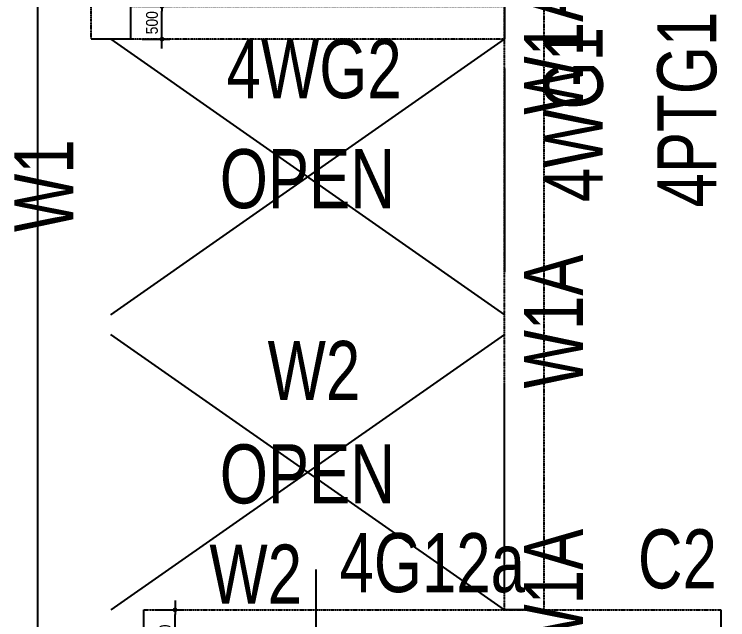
# Model space of a CAD drawing. Header units: millimetres. Extents: x 90980 to 179146, y 102485 to 153500.
# Drawn here: x 90994 to 101868, y 112355 to 121584 of the extents above; entities that cross this region are included whole.
import ezdxf
from ezdxf.enums import TextEntityAlignment as Align

# ---------------------------------------------------------------- set-up
doc = ezdxf.new("R2010")
doc.units = ezdxf.units.MM
doc.linetypes.add('HID', pattern=[2.3, 1.5, -0.8])
doc.layers.get('Defpoints').update_dxf_attribs({"color": 159})
for name, color, linetype in [('A-CEN', 1, 'Continuous'), ('A-OPEN', 1, 'Continuous'), ('A-TEXT-NOTE', 7, 'Continuous'), ('COLUMN-TEXT', 2, 'Continuous'), ('GIRDER-TEXT', 7, 'Continuous'), ('WALL-TEXT', 6, 'Continuous'), ('보(girder)', 7, 'HID'), ('슬래브라인', 7, 'Continuous')]:
    doc.layers.add(name, color=color, linetype=linetype)
doc.layers.add('NOPLOT', color=191, linetype='Continuous', plot=False)
doc.styles.add('Gdim', font='Dotum.ttf', dxfattribs={"width": 0.9})
doc.styles.add('Gtx', font='Dotum.ttf')
doc.dimstyles.new('Gdim200', dxfattribs={"dimscale": 200, "dimtxt": 3, "dimasz": 1.2, "dimexe": 2, "dimexo": 3, "dimgap": 1, "dimtad": 1, "dimdsep": 46, "dimlunit": 6, "dimtxsty": 'Gdim', "dimblk1": '_CIDOT', "dimblk2": '_CIDOT', "dimsah": 1, "dimcen": 2.5, "dimdle": 2, "dimclrd": 1, "dimclre": 1, "dimclrt": 3, "dimazin": 2, "dimtfac": 1, "dimtix": 1, "dimtmove": 2, "dimatfit": 3, "dimldrblk": '_CIDOT', "dimfxl": 2, "dimtolj": 1, "dimtzin": 0, "dimarcsym": 0})

# ---------------------------------------------------------------- blocks, each defined once
blk = doc.blocks.new('_CIDOT')
at = {"color": 0, "linetype": 'ByBlock'}
blk.add_line((2, 0), (-1, 0), dxfattribs=at)
at = {"color": 0, "linetype": 'ByBlock', "const_width": 0.5}
blk.add_lwpolyline([(-0.25, 0, 1), (0.25, 0, 1)], format="xyb", close=True, dxfattribs=at)
blk = doc.blocks.new('*D58')
at = {"layer": 'Defpoints', "color": 155, "lineweight": -2, "transparency": 16777216}
for p, q in [((-2025, 700), (-1605, 700)), ((-1725, 172), (-1725, 628)), ((-2025, 100), (-1605, 100))]:
    blk.add_line(p, q, dxfattribs=at)
at = {"layer": 'Defpoints', "color": 0, "transparency": 16777216}
for p in [(-2205, 700), (-1725, 700), (-2205, 100)]:
    blk.add_point(p, dxfattribs=at)
at = {"layer": 'Defpoints', "color": 155, "lineweight": -2, "transparency": 16777216, "xscale": 71.99999999999994, "yscale": 71.99999999999994, "zscale": 71.99999999999994}
for p, rotation in [((-1725, 700), 90), ((-1725, 100), 270)]:
    blk.add_blockref('_CIDOT', p, dxfattribs=dict(at, rotation=rotation))
at = {"layer": 'Defpoints', "color": 3, "transparency": 16777216, "insert": (-1876, 400), "char_height": 180, "attachment_point": 5, "rotation": 90, "style": 'Gdim'}
blk.add_mtext('\\A1;{\\C155;600}', dxfattribs=at)
blk = doc.blocks.new('*D130')
at = {"layer": 'Defpoints', "color": 155, "lineweight": -2, "transparency": 16777216}
for p, q in [((-1725, 800), (-1305, 800)), ((-1425, 72), (-1425, 728)), ((-1725, 0), (-1305, 0))]:
    blk.add_line(p, q, dxfattribs=at)
at = {"layer": 'Defpoints', "color": 0, "transparency": 16777216}
for p in [(-1905, 800), (-1425, 800), (-1905, 0)]:
    blk.add_point(p, dxfattribs=at)
at = {"layer": 'Defpoints', "color": 155, "lineweight": -2, "transparency": 16777216, "xscale": 71.99999999999994, "yscale": 71.99999999999994, "zscale": 71.99999999999994}
for p, rotation in [((-1425, 800), 90), ((-1425, 0), 270)]:
    blk.add_blockref('_CIDOT', p, dxfattribs=dict(at, rotation=rotation))
at = {"layer": 'Defpoints', "color": 3, "transparency": 16777216, "insert": (-1576, 400), "char_height": 180, "attachment_point": 5, "rotation": 90, "style": 'Gdim'}
blk.add_mtext('\\A1;{\\C155;800}', dxfattribs=at)
blk = doc.blocks.new('*D98')
at = {"layer": 'Defpoints', "color": 155, "lineweight": -2, "transparency": 16777216}
for p, q in [((-1725, 650), (-1305, 650)), ((-1425, 222), (-1425, 578)), ((-1725, 150), (-1305, 150))]:
    blk.add_line(p, q, dxfattribs=at)
at = {"layer": 'Defpoints', "color": 0, "transparency": 16777216}
for p in [(-1905, 650), (-1425, 650), (-1905, 150)]:
    blk.add_point(p, dxfattribs=at)
at = {"layer": 'Defpoints', "color": 155, "lineweight": -2, "transparency": 16777216, "xscale": 71.99999999999994, "yscale": 71.99999999999994, "zscale": 71.99999999999994}
for p, rotation in [((-1425, 650), 90), ((-1425, 150), 270)]:
    blk.add_blockref('_CIDOT', p, dxfattribs=dict(at, rotation=rotation))
at = {"layer": 'Defpoints', "color": 3, "transparency": 16777216, "insert": (-1576, 400), "char_height": 180, "attachment_point": 5, "rotation": 90, "style": 'Gdim'}
blk.add_mtext('\\A1;{\\C155;500}', dxfattribs=at)
blk = doc.blocks.new('*D102')
at = {"layer": 'Defpoints', "color": 155, "lineweight": -2, "transparency": 16777216}
for p, q in [((-1825, 700), (-1405, 700)), ((-1525, 172), (-1525, 628)), ((-1825, 100), (-1405, 100))]:
    blk.add_line(p, q, dxfattribs=at)
at = {"layer": 'Defpoints', "color": 0, "transparency": 16777216}
for p in [(-2005, 700), (-1525, 700), (-2005, 100)]:
    blk.add_point(p, dxfattribs=at)
at = {"layer": 'Defpoints', "color": 155, "lineweight": -2, "transparency": 16777216, "xscale": 71.99999999999994, "yscale": 71.99999999999994, "zscale": 71.99999999999994}
for p, rotation in [((-1525, 700), 90), ((-1525, 100), 270)]:
    blk.add_blockref('_CIDOT', p, dxfattribs=dict(at, rotation=rotation))
at = {"layer": 'Defpoints', "color": 3, "transparency": 16777216, "insert": (-1676, 400), "char_height": 180, "attachment_point": 5, "rotation": 90, "style": 'Gdim'}
blk.add_mtext('\\A1;{\\C155;600}', dxfattribs=at)
blk = doc.blocks.new('*U59')
at = {"layer": 'Defpoints'}
for p, q in [((-2205.451, 700), (-2205.451, 100)), ((12994.549, 700), (12994.549, 100))]:
    blk.add_line(p, q, dxfattribs=at)
at = {"layer": '보(girder)'}
for p, q in [((-2205.451, 700), (12994.549, 700)), ((12994.549, 100), (-2205.451, 100))]:
    blk.add_line(p, q, dxfattribs=at)
at = {"layer": 'Defpoints'}
dim = blk.add_linear_dim(base=(-1725.451, 700), p1=(-2205.451, 100), p2=(-2205.451, 700), angle=90, text='{\\C155;<>}', dimstyle='Gdim200', override={"dimscale": 60, "dimzin": 8, "dimclrd": 155, "dimclre": 155}, dxfattribs=at)
dim.commit()
dim.dimension.update_dxf_attribs({"geometry": '*D58', "text_midpoint": (-1875.573, 400)})
blk = doc.blocks.new('*U131')
at = {"layer": 'Defpoints'}
for p, q in [((-1905.451, 800), (-1905.451, 0)), ((6894.549, 800), (6894.549, 0))]:
    blk.add_line(p, q, dxfattribs=at)
at = {"layer": '보(girder)'}
for p, q in [((-1905.451, 800), (6894.549, 800)), ((6894.549, 0), (-1905.451, 0))]:
    blk.add_line(p, q, dxfattribs=at)
at = {"layer": 'Defpoints'}
dim = blk.add_linear_dim(base=(-1425.451, 800), p1=(-1905.451, 0), p2=(-1905.451, 800), angle=90, text='{\\C155;<>}', dimstyle='Gdim200', override={"dimscale": 60, "dimzin": 8, "dimclrd": 155, "dimclre": 155}, dxfattribs=at)
dim.commit()
dim.dimension.update_dxf_attribs({"geometry": '*D130', "text_midpoint": (-1575.573, 400)})
blk = doc.blocks.new('*U99')
at = {"layer": 'Defpoints'}
for p, q in [((-1905.451, 650), (-1905.451, 150)), ((3794.549, 650), (3794.549, 150))]:
    blk.add_line(p, q, dxfattribs=at)
at = {"layer": '보(girder)'}
for p, q in [((-1905.451, 650), (3794.549, 650)), ((3794.549, 150), (-1905.451, 150))]:
    blk.add_line(p, q, dxfattribs=at)
at = {"layer": 'Defpoints'}
dim = blk.add_linear_dim(base=(-1425.451, 650), p1=(-1905.451, 150), p2=(-1905.451, 650), angle=90, text='{\\C155;<>}', dimstyle='Gdim200', override={"dimscale": 60, "dimzin": 8, "dimclrd": 155, "dimclre": 155}, dxfattribs=at)
dim.commit()
dim.dimension.update_dxf_attribs({"geometry": '*D98', "text_midpoint": (-1575.573, 400)})
blk = doc.blocks.new('*U103')
at = {"layer": 'Defpoints'}
for p, q in [((-2005.451, 700), (-2005.451, 100)), ((4494.549, 700), (4494.549, 100))]:
    blk.add_line(p, q, dxfattribs=at)
at = {"layer": '보(girder)'}
for p, q in [((-2005.451, 700), (4494.549, 700)), ((4494.549, 100), (-2005.451, 100))]:
    blk.add_line(p, q, dxfattribs=at)
at = {"layer": 'Defpoints'}
dim = blk.add_linear_dim(base=(-1525.451, 700), p1=(-2005.451, 100), p2=(-2005.451, 700), angle=90, text='{\\C155;<>}', dimstyle='Gdim200', override={"dimscale": 60, "dimzin": 8, "dimclrd": 155, "dimclre": 155}, dxfattribs=at)
dim.commit()
dim.dimension.update_dxf_attribs({"geometry": '*D102', "text_midpoint": (-1675.573, 400)})

msp = doc.modelspace()

# ---------------------------------------------------------------- linework, layer by layer
at = {"layer": 'A-CEN'}
msp.add_line((95589, 113120), (95589, 105515), dxfattribs=at)
at = {"layer": 'A-OPEN'}
for p, q in [((92464, 117005), (98464, 121205)), ((92464, 121205), (98464, 117005)), ((98464, 116705), (92464, 112505)), ((98464, 112505), (92464, 116705))]:
    msp.add_line(p, q, dxfattribs=at)
at = {"layer": 'NOPLOT', "elevation": 0}
msp.add_lwpolyline([(91354, 130305), (103354, 130305), (103354, 102485), (91354, 102485)], close=True, dxfattribs=at)
at = {"layer": '슬래브라인'}
for p, q in [((98464, 120755), (98464, 117655)), ((98464, 112855), (98464, 115955))]:
    msp.add_line(p, q, dxfattribs=at)

# ---------------------------------------------------------------- block references
at = {"layer": '보(girder)', "rotation": 270}
for name, p in [('*U103', (92064, 125700)), ('*U59', (98364, 125500))]:
    msp.add_blockref(name, p, dxfattribs=at)
at = {"layer": '보(girder)'}
for name, p in [('*U99', (94669, 121055)), ('*U131', (94869, 111705))]:
    msp.add_blockref(name, p, dxfattribs=at)

# ---------------------------------------------------------------- texts
at = {"layer": 'A-TEXT-NOTE', "style": 'Gtx', "width": 0.8}
for p in [(95461, 119078), (95461, 114578)]:
    msp.add_text('OPEN', height=900, dxfattribs=at).set_placement(p, align=Align.MIDDLE_CENTER)
at = {"layer": 'COLUMN-TEXT', "color": 3, "style": 'Gtx', "width": 0.8}
msp.add_text('C2', height=900, dxfattribs=at).set_placement((100499, 113733), align=Align.TOP_LEFT)
at = {"layer": 'GIRDER-TEXT', "style": 'Gtx', "width": 0.8}
msp.add_text('4PTG1', height=900, rotation=90, dxfattribs=at).set_placement((101964, 120130), align=Align.BOTTOM_CENTER)
msp.add_text('4WG1', height=900, rotation=90, dxfattribs=at).set_placement((99064, 120055), align=Align.TOP_CENTER)
msp.add_text('4WG2', height=900, dxfattribs=at).set_placement((95564, 121205), align=Align.TOP_CENTER)
msp.add_text('4G12a', height=900, dxfattribs=at).set_placement((97364, 112505), align=Align.BOTTOM_CENTER)
at = {"layer": 'WALL-TEXT', "style": 'Gtx', "width": 0.8}
for p in [(98764, 121074, 0), (98764, 116901, 0), (98764, 112721, 0)]:
    msp.add_text('W1A', height=900, rotation=90, dxfattribs=at).set_placement(p, align=Align.TOP_CENTER)
msp.add_text('W1', height=900, rotation=90, dxfattribs=at).set_placement((92164, 118971, 0), align=Align.BOTTOM_CENTER)
for p in [(95561, 116605, 0), (94674, 113501, 0)]:
    msp.add_text('W2', height=900, dxfattribs=at).set_placement(p, align=Align.TOP_CENTER)

doc.saveas('drawing.dxf')
